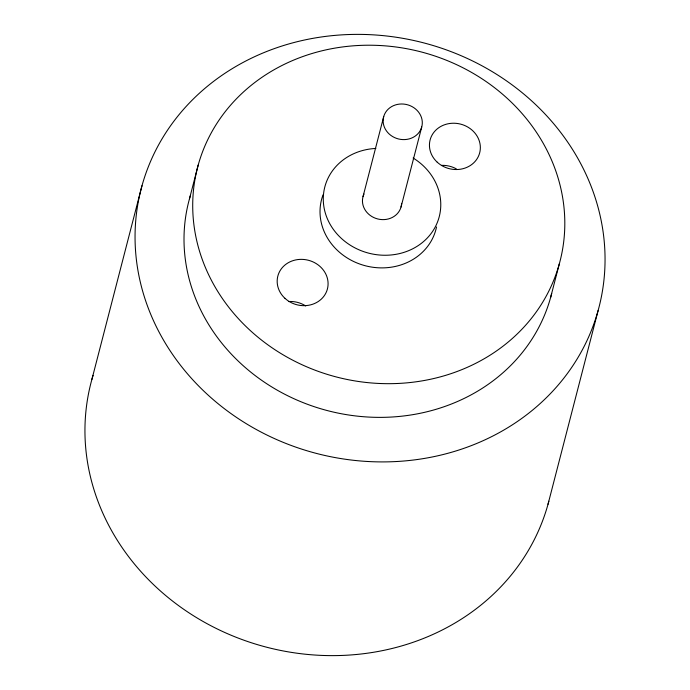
<?xml version="1.0" encoding="UTF-8"?>
<svg xmlns="http://www.w3.org/2000/svg" width="690" height="690" viewBox="0 0 690 690"><rect width="100%" height="100%" fill="white"/><g stroke="black" fill="none" stroke-linecap="round" stroke-linejoin="round"><path stroke-width="1.03" d="M91.891 379.44L141.985 185.714M189.5 198.72L198.211 165.031M363.026 196.616L383.718 116.601M401.037 207.017L421.728 127.003A19.708 17.681 14.5 0 0 397.311 104.44A19.708 17.681 14.5 0 0 389.126 133.955A19.708 17.681 14.5 0 0 421.728 127.003M550.603 297.554L559.314 263.865A187.197 167.963 14.5 0 0 327.37 49.568A187.197 167.963 14.5 0 0 249.607 329.915A187.197 167.963 14.5 0 0 559.314 263.865M548.015 504.286L598.109 310.56A236.454 212.166 14.5 0 0 305.135 39.873A236.454 212.166 14.5 0 0 206.905 393.99A236.454 212.166 14.5 0 0 598.109 310.56M288.429 301.539A25.616 22.986 14.5 0 1 305.687 305.946M441.652 165.359A25.616 22.986 14.5 0 1 456.332 168.86M436.529 226.958A59.116 53.044 14.5 0 1 364.01 265.4A59.116 53.044 14.5 0 1 323.067 194.796M551.681 293.44A187.197 167.963 14.5 0 1 325.723 410.153A187.197 167.963 14.5 0 1 190.388 195.658M401.606 203.352A19.708 17.681 14.5 0 1 377.801 218.98A19.708 17.681 14.5 0 1 364.001 194.011M548.835 501.216A236.454 212.166 14.5 0 1 262.666 646.15A236.454 212.166 14.5 0 1 93.064 375.369M413.12 158.019A59.116 53.044 14.5 0 1 420.348 244.105A59.116 53.044 14.5 0 1 328.095 220.403A59.116 53.044 14.5 0 1 375.869 148.445M437.219 162.185A25.616 22.986 14.5 0 0 479.602 153.145A25.616 22.986 14.5 0 0 447.862 123.821A25.616 22.986 14.5 0 0 437.219 162.185M284.953 298.313A25.616 22.986 14.5 0 0 327.336 289.274A25.616 22.986 14.5 0 0 295.596 259.949A25.616 22.986 14.5 0 0 284.953 298.313"/></g></svg>
